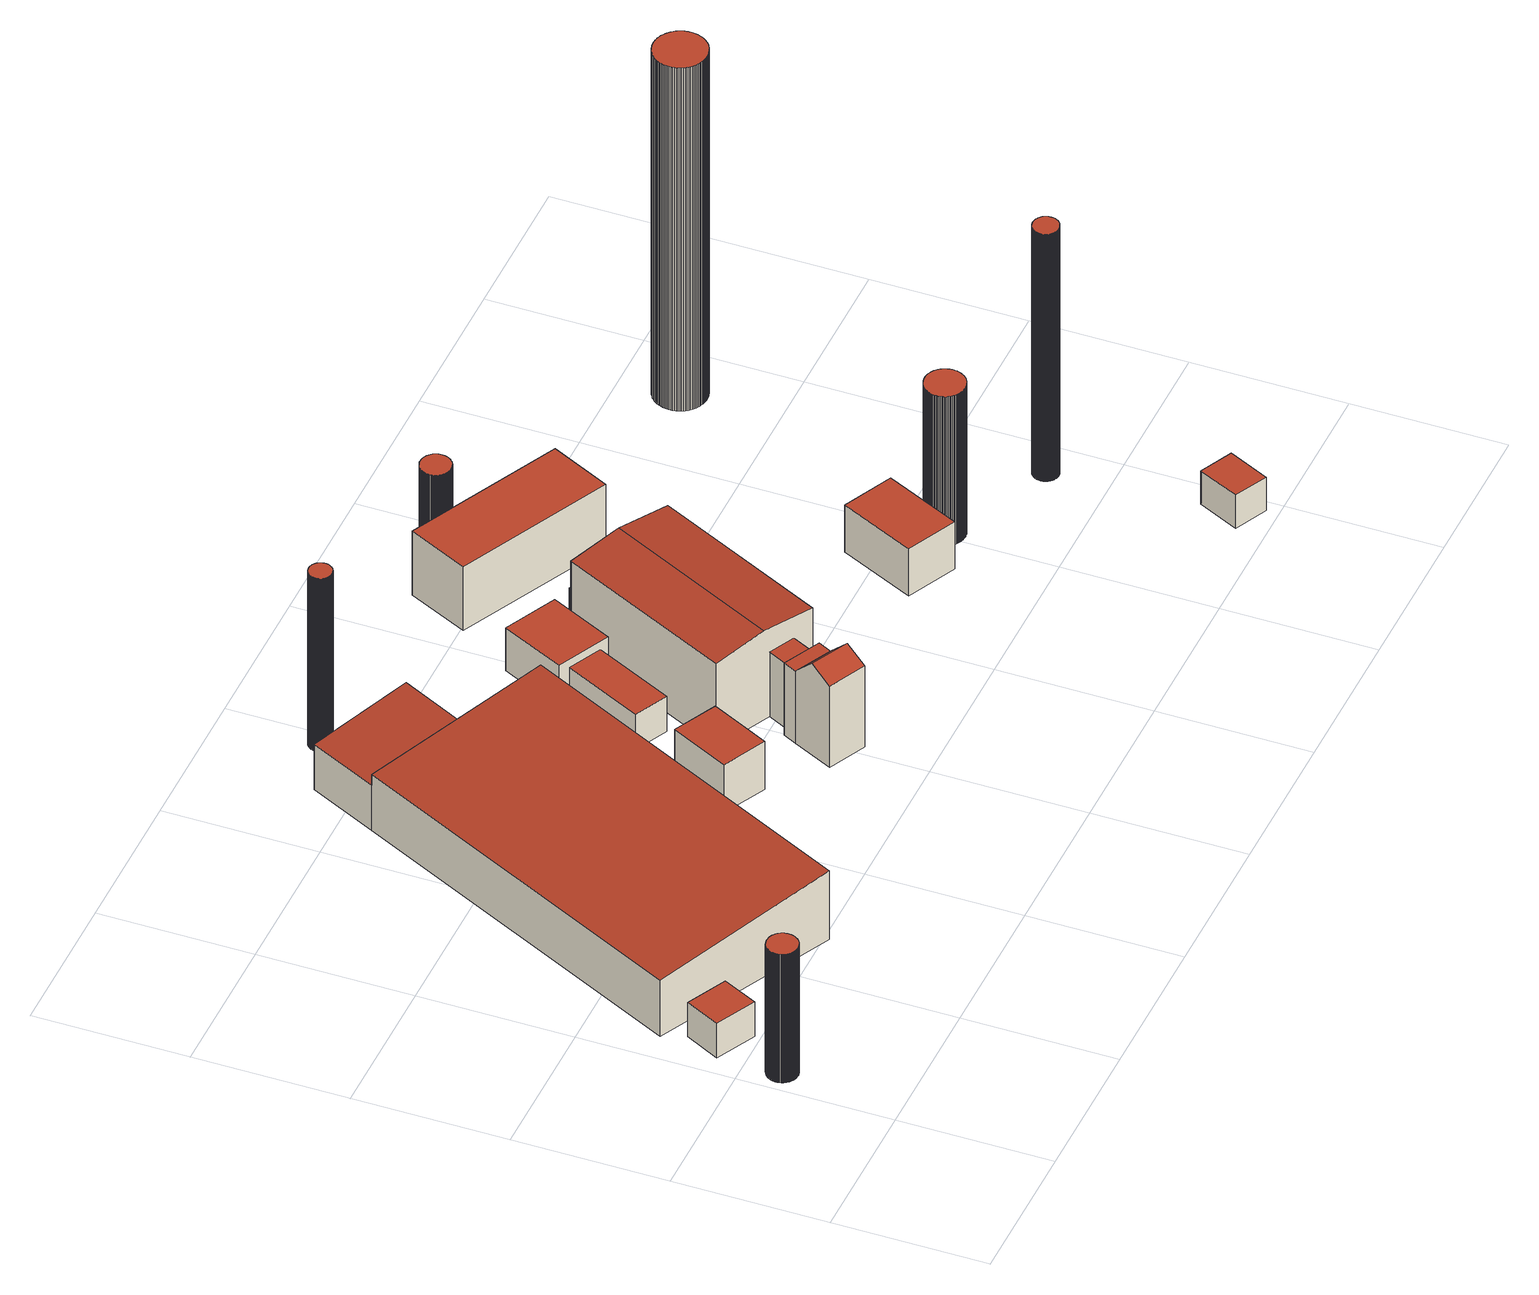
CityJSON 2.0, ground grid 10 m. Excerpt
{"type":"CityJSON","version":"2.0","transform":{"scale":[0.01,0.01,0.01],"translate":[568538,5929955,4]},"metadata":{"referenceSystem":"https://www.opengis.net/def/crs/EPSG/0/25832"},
"CityObjects":{
"building1":{"type":"Building","attributes":{"Grundfläche 2D":"2.995377","Grundhöhe NN":"5.000"},"geometry":[{"type":"Solid","lod":"3","boundaries":[[[[0,1,2,3,4,5,6,7,8,9,10,11,12,13,14,15,16,17,18,19,20,21,22,23,24,25,26,27,28,29,30,31,32,33,34,35,36,37,38,39,40,41,42,43,44,45,46,47,48,49,50,51,52,53,54,55,56,57,58,59,60,61,62,63,64,65,66,67,68,69,70,71,72,73,74,75,76,77,78,79,80,81,82,83,84,85,86,87,88,89,90,91,92,93,94,95,96,97,98,99]],[[100,101,2,1]],[[101,102,3,2]],[[103,100,1,0]],[[104,105,91,90]],[[105,106,92,91]],[[106,107,93,92]],[[107,108,94,93]],[[108,109,95,94]],[[109,110,96,95]],[[110,111,97,96]],[[111,112,98,97]],[[112,113,99,98]],[[113,103,0,99]],[[102,114,4,3]],[[114,115,5,4]],[[115,116,6,5]],[[116,117,7,6]],[[117,118,8,7]],[[118,119,9,8]],[[119,120,10,9]],[[120,121,11,10]],[[121,122,12,11]],[[122,123,13,12]],[[123,124,14,13]],[[124,125,15,14]],[[125,126,16,15]],[[126,127,17,16]],[[127,128,18,17]],[[128,129,19,18]],[[129,130,20,19]],[[130,131,21,20]],[[131,132,22,21]],[[132,133,23,22]],[[133,134,24,23]],[[134,135,25,24]],[[135,136,26,25]],[[136,137,27,26]],[[137,138,28,27]],[[138,139,29,28]],[[139,140,30,29]],[[140,141,31,30]],[[141,142,32,31]],[[142,143,33,32]],[[143,144,34,33]],[[144,145,35,34]],[[145,146,36,35]],[[146,147,37,36]],[[147,148,38,37]],[[148,149,39,38]],[[149,150,40,39]],[[150,151,41,40]],[[151,152,42,41]],[[152,153,43,42]],[[153,154,44,43]],[[154,155,45,44]],[[155,156,46,45]],[[156,157,47,46]],[[157,158,48,47]],[[158,159,49,48]],[[159,160,50,49]],[[160,161,51,50]],[[161,162,52,51]],[[162,163,53,52]],[[163,164,54,53]],[[164,165,55,54]],[[165,166,56,55]],[[166,167,57,56]],[[167,168,58,57]],[[168,169,59,58]],[[169,170,60,59]],[[170,171,61,60]],[[171,172,62,61]],[[172,173,63,62]],[[173,174,64,63]],[[174,175,65,64]],[[175,176,66,65]],[[176,177,67,66]],[[177,178,68,67]],[[178,179,69,68]],[[179,180,70,69]],[[180,181,71,70]],[[181,182,72,71]],[[182,183,73,72]],[[183,184,74,73]],[[184,185,75,74]],[[185,186,76,75]],[[186,187,77,76]],[[187,188,78,77]],[[188,189,79,78]],[[189,190,80,79]],[[190,191,81,80]],[[191,192,82,81]],[[192,193,83,82]],[[193,194,84,83]],[[194,195,85,84]],[[195,196,86,85]],[[196,197,87,86]],[[197,198,88,87]],[[198,199,89,88]],[[199,104,90,89]],[[107,106,105,104,199,198,197,196,195,194,193,192,191,190,189,188,187,186,185,184,183,182,181,180,179,178,177,176,175,174,173,172,171,170,169,168,167,166,165,164,163,162,161,160,159,158,157,156,155,154,153,152,151,150,149,148,147,146,145,144,143,142,141,140,139,138,137,136,135,134,133,132,131,130,129,128,127,126,125,124,123,122,121,120,119,118,117,116,115,114,102,101,100,103,113,112,111,110,109,108]]]],"semantics":{"surfaces":[{"type":"RoofSurface"},{"type":"WallSurface"},{"type":"GroundSurface"}],"values":[[0,1,1,1,1,1,1,1,1,1,1,1,1,1,1,1,1,1,1,1,1,1,1,1,1,1,1,1,1,1,1,1,1,1,1,1,1,1,1,1,1,1,1,1,1,1,1,1,1,1,1,1,1,1,1,1,1,1,1,1,1,1,1,1,1,1,1,1,1,1,1,1,1,1,1,1,1,1,1,1,1,1,1,1,1,1,1,1,1,1,1,1,1,1,1,1,1,1,1,1,1,2]]}}]},
"building2":{"type":"Building","attributes":{"Grundfläche 2D":"7.467546","Grundhöhe NN":"5.087"},"geometry":[{"type":"Solid","lod":"3","boundaries":[[[[200,201,202,203]],[[204,205,203,202]],[[205,206,200,203]],[[206,207,201,200]],[[207,204,202,201]],[[207,206,205,204]]]],"semantics":{"surfaces":[{"type":"RoofSurface"},{"type":"WallSurface"},{"type":"GroundSurface"}],"values":[[0,1,1,1,1,2]]}}]},
"building3":{"type":"Building","attributes":{"Grundfläche 2D":"364.828083","Grundhöhe NN":"5.094"},"geometry":[{"type":"Solid","lod":"3","boundaries":[[[[208,209,210,211]],[[212,213,214,215]],[[213,209,208,216,217,214]],[[209,213,218,219,210]],[[211,210,219,220]],[[208,211,220,216]],[[215,214,217,221]],[[212,215,221,222]],[[213,212,222,218]],[[218,222,221,217,216,220,219]]]],"semantics":{"surfaces":[{"type":"RoofSurface"},{"type":"WallSurface"},{"type":"GroundSurface"}],"values":[[0,0,1,1,1,1,1,1,1,2]]}}]},
"building4":{"type":"Building","attributes":{"Grundfläche 2D":"13.590666","Grundhöhe NN":"5.018"},"geometry":[{"type":"Solid","lod":"3","boundaries":[[[[223,224,225,226]],[[227,228,226,225]],[[228,229,223,226]],[[229,230,224,223]],[[230,227,225,224]],[[230,229,228,227]]]],"semantics":{"surfaces":[{"type":"RoofSurface"},{"type":"WallSurface"},{"type":"GroundSurface"}],"values":[[0,1,1,1,1,2]]}}]},
"building5":{"type":"Building","attributes":{"Grundfläche 2D":"1.670490","Grundhöhe NN":"5.004"},"geometry":[{"type":"Solid","lod":"3","boundaries":[[[[231,232,233,234,235,236,237,238,239,240,241,242,243,244,245,246,247,248,249,250,251,252,253,254,255,256,257,258,259,260,261,262,263,264,265,266,267,268,269,270,271,272,273,274,275,276,277,278,279,280,281,282,283,284,285,286,287,288,289,290,291,292,293,294,295,296,297,298,299,300,301,302,303,304,305,306,307,308,309,310,311,312,313,314,315,316,317,318,319,320,321,322,323,324,325,326,327,328,329,330]],[[331,332,234,233]],[[332,333,235,234]],[[333,334,236,235]],[[334,335,237,236]],[[335,336,238,237]],[[336,337,239,238]],[[337,338,240,239]],[[339,331,233,232]],[[340,341,329,328]],[[341,342,330,329]],[[342,343,231,330]],[[343,339,232,231]],[[338,344,241,240]],[[344,345,242,241]],[[345,346,243,242]],[[346,347,244,243]],[[347,348,245,244]],[[348,349,246,245]],[[349,350,247,246]],[[350,351,248,247]],[[351,352,249,248]],[[352,353,250,249]],[[353,354,251,250]],[[354,355,252,251]],[[355,356,253,252]],[[356,357,254,253]],[[357,358,255,254]],[[358,359,256,255]],[[359,360,257,256]],[[360,361,258,257]],[[361,362,259,258]],[[362,363,260,259]],[[363,364,261,260]],[[364,365,262,261]],[[365,366,263,262]],[[366,367,264,263]],[[367,368,265,264]],[[368,369,266,265]],[[369,370,267,266]],[[370,371,268,267]],[[371,372,269,268]],[[372,373,270,269]],[[373,374,271,270]],[[374,375,272,271]],[[375,376,273,272]],[[376,377,274,273]],[[377,378,275,274]],[[378,379,276,275]],[[379,380,277,276]],[[380,381,278,277]],[[381,382,279,278]],[[382,383,280,279]],[[383,384,281,280]],[[384,385,282,281]],[[385,386,283,282]],[[386,387,284,283]],[[387,388,285,284]],[[388,389,286,285]],[[389,390,287,286]],[[390,391,288,287]],[[391,392,289,288]],[[392,393,290,289]],[[393,394,291,290]],[[394,395,292,291]],[[395,396,293,292]],[[396,397,294,293]],[[397,398,295,294]],[[398,399,296,295]],[[399,400,297,296]],[[400,401,298,297]],[[401,402,299,298]],[[402,403,300,299]],[[403,404,301,300]],[[404,405,302,301]],[[405,406,303,302]],[[406,407,304,303]],[[407,408,305,304]],[[408,409,306,305]],[[409,410,307,306]],[[410,411,308,307]],[[411,412,309,308]],[[412,413,310,309]],[[413,414,311,310]],[[414,415,312,311]],[[415,416,313,312]],[[416,417,314,313]],[[417,418,315,314]],[[418,419,316,315]],[[419,420,317,316]],[[420,421,318,317]],[[421,422,319,318]],[[422,423,320,319]],[[423,424,321,320]],[[424,425,322,321]],[[425,426,323,322]],[[426,427,324,323]],[[427,428,325,324]],[[428,429,326,325]],[[429,430,327,326]],[[430,340,328,327]],[[426,425,424,423,422,421,420,419,418,417,416,415,414,413,412,411,410,409,408,407,406,405,404,403,402,401,400,399,398,397,396,395,394,393,392,391,390,389,388,387,386,385,384,383,382,381,380,379,378,377,376,375,374,373,372,371,370,369,368,367,366,365,364,363,362,361,360,359,358,357,356,355,354,353,352,351,350,349,348,347,346,345,344,338,337,336,335,334,333,332,331,339,343,342,341,340,430,429,428,427]]]],"semantics":{"surfaces":[{"type":"RoofSurface"},{"type":"WallSurface"},{"type":"GroundSurface"}],"values":[[0,1,1,1,1,1,1,1,1,1,1,1,1,1,1,1,1,1,1,1,1,1,1,1,1,1,1,1,1,1,1,1,1,1,1,1,1,1,1,1,1,1,1,1,1,1,1,1,1,1,1,1,1,1,1,1,1,1,1,1,1,1,1,1,1,1,1,1,1,1,1,1,1,1,1,1,1,1,1,1,1,1,1,1,1,1,1,1,1,1,1,1,1,1,1,1,1,1,1,1,1,2]]}}]},
"building6":{"type":"Building","attributes":{"Grundfläche 2D":"10.811773","Grundhöhe NN":"5.018"},"geometry":[{"type":"Solid","lod":"3","boundaries":[[[[431,432,433,434]],[[435,432,431,436]],[[437,438,439,440]],[[434,433,441,442]],[[431,434,442,443,437,436]],[[436,437,440,435]],[[432,435,440,444,441,433]],[[438,437,443,445]],[[439,438,445,446]],[[440,439,446,444]],[[445,443,442,441,444,446]]]],"semantics":{"surfaces":[{"type":"RoofSurface"},{"type":"WallSurface"},{"type":"GroundSurface"}],"values":[[0,0,0,1,1,1,1,1,1,1,2]]}}]},
"building7":{"type":"Building","attributes":{"Grundfläche 2D":"31.664926","Grundhöhe NN":"5.018"},"geometry":[{"type":"Solid","lod":"3","boundaries":[[[[447,448,449,450]],[[451,452,453,454]],[[452,455,456,448,447,457,458,453]],[[449,448,456,459]],[[450,449,459,460]],[[447,450,460,457]],[[454,453,458,461]],[[451,454,461,462]],[[452,451,462,455]],[[456,455,462,461,458,457,460,459]]]],"semantics":{"surfaces":[{"type":"RoofSurface"},{"type":"WallSurface"},{"type":"GroundSurface"}],"values":[[0,0,1,1,1,1,1,1,1,2]]}}]},
"building8":{"type":"Building","attributes":{"Grundfläche 2D":"99.727286","Grundhöhe NN":"5.018"},"geometry":[{"type":"Solid","lod":"3","boundaries":[[[[463,464,465,466]],[[464,467,468,465]],[[469,470,471,472]],[[473,474,475,476]],[[477,478,479,480]],[[478,481,482,467,464,463,483,484,479]],[[468,467,482,485]],[[476,475,486,487,471,470,488,489,466,465,468,485,490]],[[463,466,489,483]],[[472,471,487,491]],[[469,472,491,492]],[[470,469,492,488]],[[473,476,490,493]],[[474,473,493,494]],[[494,486,475,474]],[[480,479,484,495]],[[477,480,495,496]],[[478,477,496,481]],[[483,489,488,492,491,487,486,494,493,490,485,482,481,496,495,484]]]],"semantics":{"surfaces":[{"type":"RoofSurface"},{"type":"WallSurface"},{"type":"GroundSurface"}],"values":[[0,0,0,0,0,1,1,1,1,1,1,1,1,1,1,1,1,1,2]]}}]},
"building9":{"type":"Building","attributes":{"Grundfläche 2D":"48.866193","Grundhöhe NN":"4.644"},"geometry":[{"type":"Solid","lod":"3","boundaries":[[[[497,498,499,500]],[[501,502,500,499]],[[502,503,497,500]],[[503,504,498,497]],[[504,501,499,498]],[[504,503,502,501]]]],"semantics":{"surfaces":[{"type":"RoofSurface"},{"type":"WallSurface"},{"type":"GroundSurface"}],"values":[[0,1,1,1,1,2]]}}]},
"building10":{"type":"Building","attributes":{"Grundfläche 2D":"2.978713","Grundhöhe NN":"4.869"},"geometry":[{"type":"Solid","lod":"3","boundaries":[[[[505,506,507,508,509,510,511,512,513,514,515,516,517,518,519,520,521,522,523,524,525,526,527,528,529,530,531,532,533,534,535,536,537,538,539,540,541,542,543,544,545,546,547,548,549,550,551,552,553,554,555,556,557,558,559,560,561,562,563,564,565,566,567,568,569,570,571,572,573,574,575,576,577,578,579,580,581,582,583,584,585,586,587,588,589,590,591,592,593,594,595,596,597,598,599,600,601,602,603,604]],[[605,606,511,510]],[[606,607,512,511]],[[607,608,513,512]],[[608,609,514,513]],[[609,610,515,514]],[[610,611,516,515]],[[611,612,517,516]],[[612,613,518,517]],[[613,614,519,518]],[[614,615,520,519]],[[615,616,521,520]],[[617,605,510,509]],[[616,618,522,521]],[[618,619,523,522]],[[619,620,524,523]],[[620,621,525,524]],[[621,622,526,525]],[[622,623,527,526]],[[623,624,528,527]],[[624,625,529,528]],[[625,626,530,529]],[[626,627,531,530]],[[627,628,532,531]],[[628,629,533,532]],[[629,630,534,533]],[[630,631,535,534]],[[631,632,536,535]],[[632,633,537,536]],[[633,634,538,537]],[[634,635,539,538]],[[635,636,540,539]],[[636,637,541,540]],[[637,638,542,541]],[[638,639,543,542]],[[639,640,544,543]],[[640,641,545,544]],[[641,642,546,545]],[[642,643,547,546]],[[643,644,548,547]],[[644,645,549,548]],[[645,646,550,549]],[[646,647,551,550]],[[647,648,552,551]],[[648,649,553,552]],[[649,650,554,553]],[[650,651,555,554]],[[651,652,556,555]],[[652,653,557,556]],[[653,654,558,557]],[[654,655,559,558]],[[655,656,560,559]],[[656,657,561,560]],[[657,658,562,561]],[[658,659,563,562]],[[659,660,564,563]],[[660,661,565,564]],[[661,662,566,565]],[[662,663,567,566]],[[663,664,568,567]],[[664,665,569,568]],[[665,666,570,569]],[[666,667,571,570]],[[667,668,572,571]],[[668,669,573,572]],[[669,670,574,573]],[[670,671,575,574]],[[671,672,576,575]],[[672,673,577,576]],[[673,674,578,577]],[[674,675,579,578]],[[675,676,580,579]],[[676,677,581,580]],[[677,678,582,581]],[[678,679,583,582]],[[679,680,584,583]],[[680,681,585,584]],[[681,682,586,585]],[[682,683,587,586]],[[683,684,588,587]],[[684,685,589,588]],[[685,686,590,589]],[[686,687,591,590]],[[687,688,592,591]],[[688,689,593,592]],[[689,690,594,593]],[[690,691,595,594]],[[691,692,596,595]],[[692,693,597,596]],[[693,694,598,597]],[[694,695,599,598]],[[695,696,600,599]],[[696,697,601,600]],[[697,698,602,601]],[[698,699,603,602]],[[699,700,604,603]],[[700,701,505,604]],[[701,702,506,505]],[[702,703,507,506]],[[703,704,508,507]],[[704,617,509,508]],[[693,692,691,690,689,688,687,686,685,684,683,682,681,680,679,678,677,676,675,674,673,672,671,670,669,668,667,666,665,664,663,662,661,660,659,658,657,656,655,654,653,652,651,650,649,648,647,646,645,644,643,642,641,640,639,638,637,636,635,634,633,632,631,630,629,628,627,626,625,624,623,622,621,620,619,618,616,615,614,613,612,611,610,609,608,607,606,605,617,704,703,702,701,700,699,698,697,696,695,694]]]],"semantics":{"surfaces":[{"type":"RoofSurface"},{"type":"WallSurface"},{"type":"GroundSurface"}],"values":[[0,1,1,1,1,1,1,1,1,1,1,1,1,1,1,1,1,1,1,1,1,1,1,1,1,1,1,1,1,1,1,1,1,1,1,1,1,1,1,1,1,1,1,1,1,1,1,1,1,1,1,1,1,1,1,1,1,1,1,1,1,1,1,1,1,1,1,1,1,1,1,1,1,1,1,1,1,1,1,1,1,1,1,1,1,1,1,1,1,1,1,1,1,1,1,1,1,1,1,1,1,2]]}}]},
"building11":{"type":"Building","attributes":{"Grundfläche 2D":"19.682316","Grundhöhe NN":"5.023"},"geometry":[{"type":"Solid","lod":"3","boundaries":[[[[705,706,707,708]],[[709,710,708,707]],[[710,711,705,708]],[[711,712,706,705]],[[712,709,707,706]],[[712,711,710,709]]]],"semantics":{"surfaces":[{"type":"RoofSurface"},{"type":"WallSurface"},{"type":"GroundSurface"}],"values":[[0,1,1,1,1,2]]}}]},
"building12":{"type":"Building","attributes":{"Grundfläche 2D":"5.071720","Grundhöhe NN":"4.981"},"geometry":[{"type":"Solid","lod":"3","boundaries":[[[[713,714,715,716,717,718,719,720,721,722,723,724,725,726,727,728,729,730,731,732,733,734,735,736,737,738,739,740,741,742,743,744,745,746,747,748,749,750,751,752,753,754,755,756,757,758,759,760,761,762,763,764,765,766,767,768,769,770,771,772,773,774,775,776,777,778,779,780,781,782,783,784,785,786,787,788,789,790,791,792,793,794,795,796,797,798,799,800,801,802,803,804,805,806,807,808,809,810,811,812]],[[813,814,721,720]],[[814,815,722,721]],[[815,816,723,722]],[[816,817,724,723]],[[817,818,725,724]],[[818,819,726,725]],[[819,820,727,726]],[[821,813,720,719]],[[822,823,715,714]],[[823,824,716,715]],[[824,825,717,716]],[[825,826,718,717]],[[826,821,719,718]],[[820,827,728,727]],[[827,828,729,728]],[[828,829,730,729]],[[829,830,731,730]],[[830,831,732,731]],[[831,832,733,732]],[[832,833,734,733]],[[833,834,735,734]],[[834,835,736,735]],[[835,836,737,736]],[[836,837,738,737]],[[837,838,739,738]],[[838,839,740,739]],[[839,840,741,740]],[[840,841,742,741]],[[841,842,743,742]],[[842,843,744,743]],[[843,844,745,744]],[[844,845,746,745]],[[845,846,747,746]],[[846,847,748,747]],[[847,848,749,748]],[[848,849,750,749]],[[849,850,751,750]],[[850,851,752,751]],[[851,852,753,752]],[[852,853,754,753]],[[853,854,755,754]],[[854,855,756,755]],[[855,856,757,756]],[[856,857,758,757]],[[857,858,759,758]],[[858,859,760,759]],[[859,860,761,760]],[[860,861,762,761]],[[861,862,763,762]],[[862,863,764,763]],[[863,864,765,764]],[[864,865,766,765]],[[865,866,767,766]],[[866,867,768,767]],[[867,868,769,768]],[[868,869,770,769]],[[869,870,771,770]],[[870,871,772,771]],[[871,872,773,772]],[[872,873,774,773]],[[873,874,775,774]],[[874,875,776,775]],[[875,876,777,776]],[[876,877,778,777]],[[877,878,779,778]],[[878,879,780,779]],[[879,880,781,780]],[[880,881,782,781]],[[881,882,783,782]],[[882,883,784,783]],[[883,884,785,784]],[[884,885,786,785]],[[885,886,787,786]],[[886,887,788,787]],[[887,888,789,788]],[[888,889,790,789]],[[889,890,791,790]],[[890,891,792,791]],[[891,892,793,792]],[[892,893,794,793]],[[893,894,795,794]],[[894,895,796,795]],[[895,896,797,796]],[[896,897,798,797]],[[897,898,799,798]],[[898,899,800,799]],[[899,900,801,800]],[[900,901,802,801]],[[901,902,803,802]],[[902,903,804,803]],[[903,904,805,804]],[[904,905,806,805]],[[905,906,807,806]],[[906,907,808,807]],[[907,908,809,808]],[[908,909,810,809]],[[909,910,811,810]],[[910,911,812,811]],[[911,912,713,812]],[[912,822,714,713]],[[909,908,907,906,905,904,903,902,901,900,899,898,897,896,895,894,893,892,891,890,889,888,887,886,885,884,883,882,881,880,879,878,877,876,875,874,873,872,871,870,869,868,867,866,865,864,863,862,861,860,859,858,857,856,855,854,853,852,851,850,849,848,847,846,845,844,843,842,841,840,839,838,837,836,835,834,833,832,831,830,829,828,827,820,819,818,817,816,815,814,813,821,826,825,824,823,822,912,911,910]]]],"semantics":{"surfaces":[{"type":"RoofSurface"},{"type":"WallSurface"},{"type":"GroundSurface"}],"values":[[0,1,1,1,1,1,1,1,1,1,1,1,1,1,1,1,1,1,1,1,1,1,1,1,1,1,1,1,1,1,1,1,1,1,1,1,1,1,1,1,1,1,1,1,1,1,1,1,1,1,1,1,1,1,1,1,1,1,1,1,1,1,1,1,1,1,1,1,1,1,1,1,1,1,1,1,1,1,1,1,1,1,1,1,1,1,1,1,1,1,1,1,1,1,1,1,1,1,1,1,1,2]]}}]},
"building13":{"type":"Building","attributes":{"Grundfläche 2D":"7.128197","Grundhöhe NN":"5.031"},"geometry":[{"type":"Solid","lod":"3","boundaries":[[[[913,914,915,916]],[[917,918,916,915]],[[918,919,913,916]],[[919,920,914,913]],[[920,917,915,914]],[[920,919,918,917]]]],"semantics":{"surfaces":[{"type":"RoofSurface"},{"type":"WallSurface"},{"type":"GroundSurface"}],"values":[[0,1,1,1,1,2]]}}]},
"building14":{"type":"Building","attributes":{"Grundfläche 2D":"2.103654","Grundhöhe NN":"4.978"},"geometry":[{"type":"Solid","lod":"3","boundaries":[[[[921,922,923,924,925,926,927,928,929,930,931,932,933,934,935,936,937,938,939,940,941,942,943,944,945,946,947,948,949,950,951,952,953,954,955,956,957,958,959,960,961,962,963,964,965,966,967,968,969,970,971,972,973,974,975,976,977,978,979,980,981,982,983,984,985,986,987,988,989,990,991,992,993,994,995,996,997,998,999,1000,1001,1002,1003,1004,1005,1006,1007,1008,1009,1010,1011,1012,1013,1014,1015,1016,1017,1018,1019,1020]],[[1021,1022,931,930]],[[1022,1023,932,931]],[[1023,1024,933,932]],[[1024,1025,934,933]],[[1025,1026,935,934]],[[1026,1027,936,935]],[[1027,1028,937,936]],[[1028,1029,938,937]],[[1030,1021,930,929]],[[1031,1032,927,926]],[[1032,1033,928,927]],[[1033,1030,929,928]],[[1029,1034,939,938]],[[1034,1035,940,939]],[[1035,1036,941,940]],[[1036,1037,942,941]],[[1037,1038,943,942]],[[1038,1039,944,943]],[[1039,1040,945,944]],[[1040,1041,946,945]],[[1041,1042,947,946]],[[1042,1043,948,947]],[[1043,1044,949,948]],[[1044,1045,950,949]],[[1045,1046,951,950]],[[1046,1047,952,951]],[[1047,1048,953,952]],[[1048,1049,954,953]],[[1049,1050,955,954]],[[1050,1051,956,955]],[[1051,1052,957,956]],[[1052,1053,958,957]],[[1053,1054,959,958]],[[1054,1055,960,959]],[[1055,1056,961,960]],[[1056,1057,962,961]],[[1057,1058,963,962]],[[1058,1059,964,963]],[[1059,1060,965,964]],[[1060,1061,966,965]],[[1061,1062,967,966]],[[1062,1063,968,967]],[[1063,1064,969,968]],[[1064,1065,970,969]],[[1065,1066,971,970]],[[1066,1067,972,971]],[[1067,1068,973,972]],[[1068,1069,974,973]],[[1069,1070,975,974]],[[1070,1071,976,975]],[[1071,1072,977,976]],[[1072,1073,978,977]],[[1073,1074,979,978]],[[1074,1075,980,979]],[[1075,1076,981,980]],[[1076,1077,982,981]],[[1077,1078,983,982]],[[1078,1079,984,983]],[[1079,1080,985,984]],[[1080,1081,986,985]],[[1081,1082,987,986]],[[1082,1083,988,987]],[[1083,1084,989,988]],[[1084,1085,990,989]],[[1085,1086,991,990]],[[1086,1087,992,991]],[[1087,1088,993,992]],[[1088,1089,994,993]],[[1089,1090,995,994]],[[1090,1091,996,995]],[[1091,1092,997,996]],[[1092,1093,998,997]],[[1093,1094,999,998]],[[1094,1095,1000,999]],[[1095,1096,1001,1000]],[[1096,1097,1002,1001]],[[1097,1098,1003,1002]],[[1098,1099,1004,1003]],[[1099,1100,1005,1004]],[[1100,1101,1006,1005]],[[1101,1102,1007,1006]],[[1102,1103,1008,1007]],[[1103,1104,1009,1008]],[[1104,1105,1010,1009]],[[1105,1106,1011,1010]],[[1106,1107,1012,1011]],[[1107,1108,1013,1012]],[[1108,1109,1014,1013]],[[1109,1110,1015,1014]],[[1110,1111,1016,1015]],[[1111,1112,1017,1016]],[[1112,1113,1018,1017]],[[1113,1114,1019,1018]],[[1114,1115,1020,1019]],[[1115,1116,921,1020]],[[1116,1117,922,921]],[[1117,1118,923,922]],[[1118,1119,924,923]],[[1119,1120,925,924]],[[1120,1031,926,925]],[[1108,1107,1106,1105,1104,1103,1102,1101,1100,1099,1098,1097,1096,1095,1094,1093,1092,1091,1090,1089,1088,1087,1086,1085,1084,1083,1082,1081,1080,1079,1078,1077,1076,1075,1074,1073,1072,1071,1070,1069,1068,1067,1066,1065,1064,1063,1062,1061,1060,1059,1058,1057,1056,1055,1054,1053,1052,1051,1050,1049,1048,1047,1046,1045,1044,1043,1042,1041,1040,1039,1038,1037,1036,1035,1034,1029,1028,1027,1026,1025,1024,1023,1022,1021,1030,1033,1032,1031,1120,1119,1118,1117,1116,1115,1114,1113,1112,1111,1110,1109]]]],"semantics":{"surfaces":[{"type":"RoofSurface"},{"type":"WallSurface"},{"type":"GroundSurface"}],"values":[[0,1,1,1,1,1,1,1,1,1,1,1,1,1,1,1,1,1,1,1,1,1,1,1,1,1,1,1,1,1,1,1,1,1,1,1,1,1,1,1,1,1,1,1,1,1,1,1,1,1,1,1,1,1,1,1,1,1,1,1,1,1,1,1,1,1,1,1,1,1,1,1,1,1,1,1,1,1,1,1,1,1,1,1,1,1,1,1,1,1,1,1,1,1,1,1,1,1,1,1,1,2]]}}]},
"building15":{"type":"Building","attributes":{"Grundfläche 2D":"8.885272","Grundhöhe NN":"5.250"},"geometry":[{"type":"Solid","lod":"3","boundaries":[[[[1121,1122,1123,1124,1125,1126,1127,1128,1129,1130,1131,1132,1133,1134,1135,1136,1137,1138,1139,1140,1141,1142,1143,1144,1145,1146,1147,1148,1149,1150,1151,1152,1153,1154,1155,1156,1157,1158,1159,1160,1161,1162,1163,1164,1165,1166,1167,1168,1169,1170,1171,1172,1173,1174,1175,1176,1177,1178,1179,1180,1181,1182,1183,1184,1185,1186,1187,1188,1189,1190,1191,1192,1193,1194,1195,1196,1197,1198,1199,1200,1201,1202,1203,1204,1205,1206,1207,1208,1209,1210,1211,1212,1213,1214,1215,1216,1217,1218,1219,1220]],[[1221,1222,1126,1125]],[[1222,1223,1127,1126]],[[1223,1224,1128,1127]],[[1224,1225,1129,1128]],[[1225,1226,1130,1129]],[[1226,1227,1131,1130]],[[1227,1228,1132,1131]],[[1228,1229,1133,1132]],[[1229,1230,1134,1133]],[[1230,1231,1135,1134]],[[1232,1221,1125,1124]],[[1233,1234,1123,1122]],[[1234,1232,1124,1123]],[[1231,1235,1136,1135]],[[1235,1236,1137,1136]],[[1236,1237,1138,1137]],[[1237,1238,1139,1138]],[[1238,1239,1140,1139]],[[1239,1240,1141,1140]],[[1240,1241,1142,1141]],[[1241,1242,1143,1142]],[[1242,1243,1144,1143]],[[1243,1244,1145,1144]],[[1244,1245,1146,1145]],[[1245,1246,1147,1146]],[[1246,1247,1148,1147]],[[1247,1248,1149,1148]],[[1248,1249,1150,1149]],[[1249,1250,1151,1150]],[[1250,1251,1152,1151]],[[1251,1252,1153,1152]],[[1252,1253,1154,1153]],[[1253,1254,1155,1154]],[[1254,1255,1156,1155]],[[1255,1256,1157,1156]],[[1256,1257,1158,1157]],[[1257,1258,1159,1158]],[[1258,1259,1160,1159]],[[1259,1260,1161,1160]],[[1260,1261,1162,1161]],[[1261,1262,1163,1162]],[[1262,1263,1164,1163]],[[1263,1264,1165,1164]],[[1264,1265,1166,1165]],[[1265,1266,1167,1166]],[[1266,1267,1168,1167]],[[1267,1268,1169,1168]],[[1268,1269,1170,1169]],[[1269,1270,1171,1170]],[[1270,1271,1172,1171]],[[1271,1272,1173,1172]],[[1272,1273,1174,1173]],[[1273,1274,1175,1174]],[[1274,1275,1176,1175]],[[1275,1276,1177,1176]],[[1276,1277,1178,1177]],[[1277,1278,1179,1178]],[[1278,1279,1180,1179]],[[1279,1280,1181,1180]],[[1280,1281,1182,1181]],[[1281,1282,1183,1182]],[[1282,1283,1184,1183]],[[1283,1284,1185,1184]],[[1284,1285,1186,1185]],[[1285,1286,1187,1186]],[[1286,1287,1188,1187]],[[1287,1288,1189,1188]],[[1288,1289,1190,1189]],[[1289,1290,1191,1190]],[[1290,1291,1192,1191]],[[1291,1292,1193,1192]],[[1292,1293,1194,1193]],[[1293,1294,1195,1194]],[[1294,1295,1196,1195]],[[1295,1296,1197,1196]],[[1296,1297,1198,1197]],[[1297,1298,1199,1198]],[[1298,1299,1200,1199]],[[1299,1300,1201,1200]],[[1300,1301,1202,1201]],[[1301,1302,1203,1202]],[[1302,1303,1204,1203]],[[1303,1304,1205,1204]],[[1304,1305,1206,1205]],[[1305,1306,1207,1206]],[[1306,1307,1208,1207]],[[1307,1308,1209,1208]],[[1308,1309,1210,1209]],[[1309,1310,1211,1210]],[[1310,1311,1212,1211]],[[1311,1312,1213,1212]],[[1312,1313,1214,1213]],[[1313,1314,1215,1214]],[[1314,1315,1216,1215]],[[1315,1316,1217,1216]],[[1316,1317,1218,1217]],[[1317,1318,1219,1218]],[[1318,1319,1220,1219]],[[1319,1320,1121,1220]],[[1320,1233,1122,1121]],[[1317,1316,1315,1314,1313,1312,1311,1310,1309,1308,1307,1306,1305,1304,1303,1302,1301,1300,1299,1298,1297,1296,1295,1294,1293,1292,1291,1290,1289,1288,1287,1286,1285,1284,1283,1282,1281,1280,1279,1278,1277,1276,1275,1274,1273,1272,1271,1270,1269,1268,1267,1266,1265,1264,1263,1262,1261,1260,1259,1258,1257,1256,1255,1254,1253,1252,1251,1250,1249,1248,1247,1246,1245,1244,1243,1242,1241,1240,1239,1238,1237,1236,1235,1231,1230,1229,1228,1227,1226,1225,1224,1223,1222,1221,1232,1234,1233,1320,1319,1318]]]],"semantics":{"surfaces":[{"type":"RoofSurface"},{"type":"WallSurface"},{"type":"GroundSurface"}],"values":[[0,1,1,1,1,1,1,1,1,1,1,1,1,1,1,1,1,1,1,1,1,1,1,1,1,1,1,1,1,1,1,1,1,1,1,1,1,1,1,1,1,1,1,1,1,1,1,1,1,1,1,1,1,1,1,1,1,1,1,1,1,1,1,1,1,1,1,1,1,1,1,1,1,1,1,1,1,1,1,1,1,1,1,1,1,1,1,1,1,1,1,1,1,1,1,1,1,1,1,1,1,2]]}}]}
},
"vertices":[
[104,850,1066],[98,849,1066],[92,847,1066],[86,845,1066],[81,842,1066],[75,839,1066],[70,836,1066],[65,832,1066],[60,829,1066],[56,824,1066],[51,820,1066],[47,815,1066],[44,810,1066],[40,805,1066],[37,800,1066],[35,794,1066],[32,789,1066],[30,783,1066],[29,777,1066],[28,771,1066],[27,765,1066],[26,759,1066],[26,753,1066],[27,746,1066],[27,740,1066],[28,734,1066],[30,728,1066],[31,722,1066],[34,717,1066],[36,711,1066],[39,706,1066],[42,700,1066],[46,696,1066],[50,691,1066],[54,686,1066],[58,682,1066],[63,678,1066],[68,674,1066],[73,671,1066],[78,668,1066],[84,665,1066],[90,663,1066],[95,661,1066],[101,659,1066],[107,658,1066],[113,657,1066],[119,657,1066],[126,657,1066],[132,657,1066],[138,658,1066],[144,659,1066],[150,660,1066],[156,662,1066],[161,664,1066],[167,667,1066],[172,670,1066],[178,673,1066],[183,676,1066],[188,680,1066],[192,684,1066],[196,689,1066],[200,694,1066],[204,699,1066],[207,704,1066],[210,709,1066],[213,714,1066],[215,720,1066],[217,726,1066],[219,732,1066],[220,738,1066],[221,744,1066],[221,750,1066],[221,756,1066],[221,762,1066],[220,768,1066],[219,775,1066],[218,780,1066],[216,786,1066],[214,792,1066],[211,798,1066],[208,803,1066],[205,808,1066],[202,813,1066],[198,818,1066],[194,823,1066],[189,827,1066],[185,831,1066],[180,834,1066],[175,838,1066],[169,841,1066],[164,844,1066],[158,846,1066],[152,848,1066],[146,850,1066],[140,851,1066],[134,851,1066],[128,852,1066],[122,852,1066],[116,852,1066],[110,851,1066],[98,849,100],[92,847,100],[86,845,100],[104,850,100],[164,844,100],[158,846,100],[152,848,100],[146,850,100],[140,851,100],[134,851,100],[128,852,100],[122,852,100],[116,852,100],[110,851,100],[81,842,100],[75,839,100],[70,836,100],[65,832,100],[60,829,100],[56,824,100],[51,820,100],[47,815,100],[44,810,100],[40,805,100],[37,800,100],[35,794,100],[32,789,100],[30,783,100],[29,777,100],[28,771,100],[27,765,100],[26,759,100],[26,753,100],[27,746,100],[27,740,100],[28,734,100],[30,728,100],[31,722,100],[34,717,100],[36,711,100],[39,706,100],[42,700,100],[46,696,100],[50,691,100],[54,686,100],[58,682,100],[63,678,100],[68,674,100],[73,671,100],[78,668,100],[84,665,100],[90,663,100],[95,661,100],[101,659,100],[107,658,100],[113,657,100],[119,657,100],[126,657,100],[132,657,100],[138,658,100],[144,659,100],[150,660,100],[156,662,100],[161,664,100],[167,667,100],[172,670,100],[178,673,100],[183,676,100],[188,680,100],[192,684,100],[196,689,100],[200,694,100],[204,699,100],[207,704,100],[210,709,100],[213,714,100],[215,720,100],[217,726,100],[219,732,100],[220,738,100],[221,744,100],[221,750,100],[221,756,100],[221,762,100],[220,768,100],[219,775,100],[218,780,100],[216,786,100],[214,792,100],[211,798,100],[208,803,100],[205,808,100],[202,813,100],[198,818,100],[194,823,100],[189,827,100],[185,831,100],[180,834,100],[175,838,100],[169,841,100],
[352,1020,369],[466,1249,369],[205,1380,366],[91,1151,366],[205,1380,109],[91,1151,109],[352,1020,109],[466,1249,109],
[2428,3198,628],[1248,3776,531],[147,1526,531],[1327,949,628],[1469,4226,447],[1248,3776,447],[1891,3461,516],[2112,3912,516],[2428,3198,109],[1891,3461,109],[1248,3776,109],[147,1526,109],[1327,949,109],[2112,3912,109],[1469,4226,109],
[2645,2194,463],[2362,2334,463],[2172,1948,463],[2455,1808,463],[2172,1948,102],[2455,1808,102],[2645,2194,102],[2362,2334,102],
[1887,4423,1403],[1882,4424,1403],[1878,4424,1403],[1873,4424,1403],[1869,4424,1403],[1864,4423,1403],[1860,4422,1403],[1855,4421,1403],[1851,4420,1403],[1847,4418,1403],[1842,4416,1403],[1838,4414,1403],[1834,4412,1403],[1831,4409,1403],[1827,4406,1403],[1824,4403,1403],[1821,4400,1403],[1818,4396,1403],[1815,4392,1403],[1813,4389,1403],[1810,4385,1403],[1808,4380,1403],[1807,4376,1403],[1805,4372,1403],[1804,4367,1403],[1803,4363,1403],[1803,4358,1403],[1802,4354,1403],[1802,4349,1403],[1803,4345,1403],[1803,4340,1403],[1804,4336,1403],[1805,4331,1403],[1806,4327,1403],[1808,4322,1403],[1810,4318,1403],[1812,4314,1403],[1815,4310,1403],[1817,4307,1403],[1820,4303,1403],[1823,4300,1403],[1827,4297,1403],[1830,4294,1403],[1834,4291,1403],[1838,4288,1403],[1842,4286,1403],[1846,4284,1403],[1850,4283,1403],[1854,4281,1403],[1859,4280,1403],[1863,4279,1403],[1868,4279,1403],[1872,4278,1403],[1877,4278,1403],[1882,4278,1403],[1886,4279,1403],[1891,4280,1403],[1895,4281,1403],[1899,4282,1403],[1904,4284,1403],[1908,4286,1403],[1912,4288,1403],[1916,4291,1403],[1919,4293,1403],[1923,4296,1403],[1926,4299,1403],[1930,4303,1403],[1932,4306,1403],[1935,4310,1403],[1938,4314,1403],[1940,4318,1403],[1942,4322,1403],[1944,4326,1403],[1945,4330,1403],[1946,4335,1403],[1947,4339,1403],[1948,4344,1403],[1948,4348,1403],[1948,4353,1403],[1948,4358,1403],[1947,4362,1403],[1946,4367,1403],[1945,4371,1403],[1944,4375,1403],[1942,4380,1403],[1940,4384,1403],[1938,4388,1403],[1936,4392,1403],[1933,4395,1403],[1930,4399,1403],[1927,4402,1403],[1924,4405,1403],[1920,4408,1403],[1917,4411,1403],[1913,4414,1403],[1909,4416,1403],[1905,4418,1403],[1900,4420,1403],[1896,4421,1403],[1892,4422,1403],[1878,4424,100],[1873,4424,100],[1869,4424,100],[1864,4423,100],[1860,4422,100],[1855,4421,100],[1851,4420,100],[1847,4418,100],[1882,4424,100],[1900,4420,100],[1896,4421,100],[1892,4422,100],[1887,4423,100],[1842,4416,100],[1838,4414,100],[1834,4412,100],[1831,4409,100],[1827,4406,100],[1824,4403,100],[1821,4400,100],[1818,4396,100],[1815,4392,100],[1813,4389,100],[1810,4385,100],[1808,4380,100],[1807,4376,100],[1805,4372,100],[1804,4367,100],[1803,4363,100],[1803,4358,100],[1802,4354,100],[1802,4349,100],[1803,4345,100],[1803,4340,100],[1804,4336,100],[1805,4331,100],[1806,4327,100],[1808,4322,100],[1810,4318,100],[1812,4314,100],[1815,4310,100],[1817,4307,100],[1820,4303,100],[1823,4300,100],[1827,4297,100],[1830,4294,100],[1834,4291,100],[1838,4288,100],[1842,4286,100],[1846,4284,100],[1850,4283,100],[1854,4281,100],[1859,4280,100],[1863,4279,100],[1868,4279,100],[1872,4278,100],[1877,4278,100],[1882,4278,100],[1886,4279,100],[1891,4280,100],[1895,4281,100],[1899,4282,100],[1904,4284,100],[1908,4286,100],[1912,4288,100],[1916,4291,100],[1919,4293,100],[1923,4296,100],[1926,4299,100],[1930,4303,100],[1932,4306,100],[1935,4310,100],[1938,4314,100],[1940,4318,100],[1942,4322,100],[1944,4326,100],[1945,4330,100],[1946,4335,100],[1947,4339,100],[1948,4344,100],[1948,4348,100],[1948,4353,100],[1948,4358,100],[1947,4362,100],[1946,4367,100],[1945,4371,100],[1944,4375,100],[1942,4380,100],[1940,4384,100],[1938,4388,100],[1936,4392,100],[1933,4395,100],[1930,4399,100],[1927,4402,100],[1924,4405,100],[1920,4408,100],[1917,4411,100],[1913,4414,100],[1909,4416,100],[1905,4418,100],
[3093,1551,791],[2847,1670,791],[2781,1535,713],[3028,1415,713],[2909,1798,647],[3155,1679,647],[3155,1679,644],[3200,1771,644],[2954,1890,644],[2909,1798,644],[2781,1535,102],[3028,1415,102],[3155,1679,102],[2909,1798,102],[3200,1771,102],[2954,1890,102],
[2688,3188,425],[3034,3021,425],[3235,3437,425],[2889,3604,425],[2730,2533,366],[2979,3048,366],[2759,3154,366],[2511,2638,366],[2979,3048,102],[3034,3021,102],[2688,3188,102],[2759,3154,102],[3235,3437,102],[2889,3604,102],[2511,2638,102],[2730,2533,102],
[2701,2213,731],[3035,2050,775],[3584,3179,775],[3250,3342,731],[3380,1883,731],[3929,3011,731],[3348,3393,435],[3309,3313,435],[3403,3267,435],[3442,3347,435],[3804,3169,435],[3708,3216,435],[3670,3137,435],[3766,3091,435],[3173,1800,591],[3245,1948,591],[3076,2030,591],[3004,1883,591],[3245,1948,102],[3380,1883,102],[2701,2213,102],[3076,2030,102],[3929,3011,102],[3670,3137,102],[3403,3267,102],[3309,3313,102],[3250,3342,102],[3766,3091,102],[3442,3347,102],[3348,3393,102],[3804,3169,102],[3708,3216,102],[3004,1883,102],[3173,1800,102],
[4367,3894,544],[3365,4380,544],[3174,3985,544],[4176,3499,544],[3174,3985,64],[4176,3499,64],[4367,3894,64],[3365,4380,64],
[3813,4471,738],[3808,4475,738],[3803,4478,738],[3797,4480,738],[3792,4483,738],[3786,4485,738],[3780,4487,738],[3774,4488,738],[3768,4489,738],[3762,4489,738],[3756,4489,738],[3750,4489,738],[3744,4489,738],[3738,4488,738],[3732,4486,738],[3726,4484,738],[3720,4482,738],[3715,4480,738],[3709,4477,738],[3704,4474,738],[3699,4471,738],[3694,4467,738],[3689,4463,738],[3685,4458,738],[3681,4454,738],[3677,4449,738],[3674,4444,738],[3671,4439,738],[3668,4433,738],[3666,4428,738],[3664,4422,738],[3662,4416,738],[3661,4410,738],[3660,4404,738],[3659,4398,738],[3659,4392,738],[3659,4385,738],[3660,4379,738],[3661,4373,738],[3662,4367,738],[3664,4362,738],[3666,4356,738],[3669,4350,738],[3671,4345,738],[3674,4339,738],[3678,4334,738],[3682,4330,738],[3686,4325,738],[3690,4321,738],[3695,4317,738],[3699,4313,738],[3705,4310,738],[3710,4307,738],[3715,4304,738],[3721,4301,738],[3727,4299,738],[3733,4298,738],[3739,4296,738],[3745,4295,738],[3751,4295,738],[3757,4295,738],[3763,4295,738],[3769,4296,738],[3775,4296,738],[3781,4298,738],[3787,4300,738],[3793,4302,738],[3798,4304,738],[3804,4307,738],[3809,4310,738],[3814,4314,738],[3819,4317,738],[3823,4321,738],[3828,4326,738],[3832,4330,738],[3835,4335,738],[3839,4340,738],[3842,4346,738],[3845,4351,738],[3847,4357,738],[3849,4362,738],[3851,4368,738],[3852,4374,738],[3853,4380,738],[3854,4387,738],[3854,4393,738],[3854,4399,738],[3853,4405,738],[3852,4411,738],[3851,4417,738],[3849,4423,738],[3847,4428,738],[3844,4434,738],[3842,4439,738],[3838,4445,738],[3835,4450,738],[3831,4454,738],[3827,4459,738],[3823,4463,738],[3818,4467,738],[3786,4485,87],[3780,4487,87],[3774,4488,87],[3768,4489,87],[3762,4489,87],[3756,4489,87],[3750,4489,87],[3744,4489,87],[3738,4488,87],[3732,4486,87],[3726,4484,87],[3720,4482,87],[3792,4483,87],[3715,4480,87],[3709,4477,87],[3704,4474,87],[3699,4471,87],[3694,4467,87],[3689,4463,87],[3685,4458,87],[3681,4454,87],[3677,4449,87],[3674,4444,87],[3671,4439,87],[3668,4433,87],[3666,4428,87],[3664,4422,87],[3662,4416,87],[3661,4410,87],[3660,4404,87],[3659,4398,87],[3659,4392,87],[3659,4385,87],[3660,4379,87],[3661,4373,87],[3662,4367,87],[3664,4362,87],[3666,4356,87],[3669,4350,87],[3671,4345,87],[3674,4339,87],[3678,4334,87],[3682,4330,87],[3686,4325,87],[3690,4321,87],[3695,4317,87],[3699,4313,87],[3705,4310,87],[3710,4307,87],[3715,4304,87],[3721,4301,87],[3727,4299,87],[3733,4298,87],[3739,4296,87],[3745,4295,87],[3751,4295,87],[3757,4295,87],[3763,4295,87],[3769,4296,87],[3775,4296,87],[3781,4298,87],[3787,4300,87],[3793,4302,87],[3798,4304,87],[3804,4307,87],[3809,4310,87],[3814,4314,87],[3819,4317,87],[3823,4321,87],[3828,4326,87],[3832,4330,87],[3835,4335,87],[3839,4340,87],[3842,4346,87],[3845,4351,87],[3847,4357,87],[3849,4362,87],[3851,4368,87],[3852,4374,87],[3853,4380,87],[3854,4387,87],[3854,4393,87],[3854,4399,87],[3853,4405,87],[3852,4411,87],[3851,4417,87],[3849,4423,87],[3847,4428,87],[3844,4434,87],[3842,4439,87],[3838,4445,87],[3835,4450,87],[3831,4454,87],[3827,4459,87],[3823,4463,87],[3818,4467,87],[3813,4471,87],[3808,4475,87],[3803,4478,87],[3797,4480,87],
[4622,2186,456],[4392,1692,456],[4719,1539,456],[4949,2033,456],[4719,1539,102],[4949,2033,102],[4622,2186,102],[4392,1692,102],
[5070,1832,1222],[5063,1835,1222],[5055,1838,1222],[5048,1841,1222],[5040,1842,1222],[5032,1844,1222],[5024,1845,1222],[5016,1845,1222],[5008,1845,1222],[5000,1845,1222],[4992,1844,1222],[4984,1842,1222],[4977,1840,1222],[4969,1838,1222],[4962,1835,1222],[4955,1832,1222],[4948,1828,1222],[4941,1823,1222],[4934,1819,1222],[4928,1813,1222],[4922,1808,1222],[4917,1802,1222],[4912,1796,1222],[4907,1790,1222],[4903,1783,1222],[4899,1776,1222],[4896,1769,1222],[4893,1761,1222],[4890,1754,1222],[4888,1746,1222],[4887,1738,1222],[4886,1730,1222],[4885,1722,1222],[4885,1714,1222],[4886,1706,1222],[4887,1698,1222],[4889,1690,1222],[4891,1683,1222],[4893,1675,1222],[4896,1668,1222],[4899,1660,1222],[4903,1653,1222],[4907,1647,1222],[4912,1640,1222],[4917,1634,1222],[4923,1628,1222],[4929,1623,1222],[4935,1618,1222],[4941,1613,1222],[4948,1609,1222],[4955,1605,1222],[4962,1602,1222],[4970,1599,1222],[4977,1596,1222],[4985,1594,1222],[4993,1593,1222],[5001,1592,1222],[5009,1591,1222],[5017,1591,1222],[5025,1592,1222],[5033,1593,1222],[5040,1594,1222],[5048,1596,1222],[5056,1599,1222],[5063,1602,1222],[5070,1605,1222],[5077,1609,1222],[5084,1613,1222],[5091,1618,1222],[5097,1623,1222],[5103,1629,1222],[5108,1634,1222],[5113,1641,1222],[5118,1647,1222],[5122,1654,1222],[5126,1661,1222],[5129,1668,1222],[5132,1675,1222],[5135,1683,1222],[5137,1691,1222],[5138,1699,1222],[5139,1707,1222],[5140,1715,1222],[5140,1723,1222],[5139,1730,1222],[5138,1738,1222],[5136,1746,1222],[5134,1754,1222],[5132,1762,1222],[5129,1769,1222],[5126,1776,1222],[5122,1783,1222],[5118,1790,1222],[5113,1796,1222],[5108,1803,1222],[5102,1808,1222],[5096,1814,1222],[5090,1819,1222],[5084,1824,1222],[5077,1828,1222],[5016,1845,98],[5008,1845,98],[5000,1845,98],[4992,1844,98],[4984,1842,98],[4977,1840,98],[4969,1838,98],[4962,1835,98],[5024,1845,98],[5063,1835,98],[5055,1838,98],[5048,1841,98],[5040,1842,98],[5032,1844,98],[4955,1832,98],[4948,1828,98],[4941,1823,98],[4934,1819,98],[4928,1813,98],[4922,1808,98],[4917,1802,98],[4912,1796,98],[4907,1790,98],[4903,1783,98],[4899,1776,98],[4896,1769,98],[4893,1761,98],[4890,1754,98],[4888,1746,98],[4887,1738,98],[4886,1730,98],[4885,1722,98],[4885,1714,98],[4886,1706,98],[4887,1698,98],[4889,1690,98],[4891,1683,98],[4893,1675,98],[4896,1668,98],[4899,1660,98],[4903,1653,98],[4907,1647,98],[4912,1640,98],[4917,1634,98],[4923,1628,98],[4929,1623,98],[4935,1618,98],[4941,1613,98],[4948,1609,98],[4955,1605,98],[4962,1602,98],[4970,1599,98],[4977,1596,98],[4985,1594,98],[4993,1593,98],[5001,1592,98],[5009,1591,98],[5017,1591,98],[5025,1592,98],[5033,1593,98],[5040,1594,98],[5048,1596,98],[5056,1599,98],[5063,1602,98],[5070,1605,98],[5077,1609,98],[5084,1613,98],[5091,1618,98],[5097,1623,98],[5103,1629,98],[5108,1634,98],[5113,1641,98],[5118,1647,98],[5122,1654,98],[5126,1661,98],[5129,1668,98],[5132,1675,98],[5135,1683,98],[5137,1691,98],[5138,1699,98],[5139,1707,98],[5140,1715,98],[5140,1723,98],[5139,1730,98],[5138,1738,98],[5136,1746,98],[5134,1754,98],[5132,1762,98],[5129,1769,98],[5126,1776,98],[5122,1783,98],[5118,1790,98],[5113,1796,98],[5108,1803,98],[5102,1808,98],[5096,1814,98],[5090,1819,98],[5084,1824,98],[5077,1828,98],[5070,1832,98],
[5798,437,353],[5669,167,353],[5885,64,353],[6013,334,353],[5885,64,103],[6013,334,103],[5798,437,103],[5669,167,103],
[5784,1442,1959],[5780,1445,1959],[5776,1448,1959],[5772,1450,1959],[5767,1453,1959],[5762,1455,1959],[5757,1457,1959],[5753,1458,1959],[5747,1459,1959],[5743,1460,1959],[5737,1461,1959],[5732,1461,1959],[5727,1461,1959],[5722,1460,1959],[5717,1459,1959],[5712,1458,1959],[5707,1457,1959],[5702,1455,1959],[5697,1453,1959],[5693,1451,1959],[5688,1448,1959],[5684,1446,1959],[5680,1442,1959],[5676,1439,1959],[5672,1435,1959],[5669,1432,1959],[5666,1428,1959],[5663,1423,1959],[5660,1419,1959],[5658,1414,1959],[5656,1410,1959],[5654,1405,1959],[5653,1400,1959],[5651,1395,1959],[5651,1390,1959],[5650,1385,1959],[5650,1379,1959],[5650,1374,1959],[5650,1369,1959],[5651,1364,1959],[5652,1359,1959],[5654,1354,1959],[5655,1349,1959],[5657,1345,1959],[5660,1340,1959],[5662,1336,1959],[5665,1331,1959],[5668,1327,1959],[5672,1323,1959],[5675,1320,1959],[5679,1316,1959],[5683,1313,1959],[5687,1310,1959],[5692,1308,1959],[5696,1305,1959],[5701,1303,1959],[5706,1301,1959],[5711,1300,1959],[5716,1299,1959],[5721,1298,1959],[5726,1297,1959],[5731,1297,1959],[5736,1297,1959],[5741,1298,1959],[5746,1299,1959],[5752,1300,1959],[5756,1301,1959],[5761,1303,1959],[5766,1305,1959],[5771,1307,1959],[5775,1310,1959],[5779,1312,1959],[5783,1316,1959],[5787,1319,1959],[5791,1323,1959],[5794,1326,1959],[5798,1330,1959],[5801,1335,1959],[5803,1339,1959],[5806,1344,1959],[5808,1348,1959],[5809,1353,1959],[5811,1358,1959],[5812,1363,1959],[5813,1368,1959],[5813,1373,1959],[5814,1379,1959],[5813,1384,1959],[5813,1389,1959],[5812,1394,1959],[5811,1399,1959],[5810,1404,1959],[5808,1409,1959],[5806,1413,1959],[5804,1418,1959],[5801,1422,1959],[5798,1427,1959],[5795,1431,1959],[5792,1435,1959],[5788,1438,1959],[5743,1460,98],[5737,1461,98],[5732,1461,98],[5727,1461,98],[5722,1460,98],[5717,1459,98],[5712,1458,98],[5707,1457,98],[5702,1455,98],[5747,1459,98],[5762,1455,98],[5757,1457,98],[5753,1458,98],[5697,1453,98],[5693,1451,98],[5688,1448,98],[5684,1446,98],[5680,1442,98],[5676,1439,98],[5672,1435,98],[5669,1432,98],[5666,1428,98],[5663,1423,98],[5660,1419,98],[5658,1414,98],[5656,1410,98],[5654,1405,98],[5653,1400,98],[5651,1395,98],[5651,1390,98],[5650,1385,98],[5650,1379,98],[5650,1374,98],[5650,1369,98],[5651,1364,98],[5652,1359,98],[5654,1354,98],[5655,1349,98],[5657,1345,98],[5660,1340,98],[5662,1336,98],[5665,1331,98],[5668,1327,98],[5672,1323,98],[5675,1320,98],[5679,1316,98],[5683,1313,98],[5687,1310,98],[5692,1308,98],[5696,1305,98],[5701,1303,98],[5706,1301,98],[5711,1300,98],[5716,1299,98],[5721,1298,98],[5726,1297,98],[5731,1297,98],[5736,1297,98],[5741,1298,98],[5746,1299,98],[5752,1300,98],[5756,1301,98],[5761,1303,98],[5766,1305,98],[5771,1307,98],[5775,1310,98],[5779,1312,98],[5783,1316,98],[5787,1319,98],[5791,1323,98],[5794,1326,98],[5798,1330,98],[5801,1335,98],[5803,1339,98],[5806,1344,98],[5808,1348,98],[5809,1353,98],[5811,1358,98],[5812,1363,98],[5813,1368,98],[5813,1373,98],[5814,1379,98],[5813,1384,98],[5813,1389,98],[5812,1394,98],[5811,1399,98],[5810,1404,98],[5808,1409,98],[5806,1413,98],[5804,1418,98],[5801,1422,98],[5798,1427,98],[5795,1431,98],[5792,1435,98],[5788,1438,98],[5784,1442,98],[5780,1445,98],[5776,1448,98],[5772,1450,98],[5767,1453,98],
[5651,3753,2710],[5642,3757,2710],[5632,3761,2710],[5622,3764,2710],[5611,3766,2710],[5601,3768,2710],[5590,3769,2710],[5580,3770,2710],[5569,3770,2710],[5559,3769,2710],[5548,3767,2710],[5538,3765,2710],[5528,3762,2710],[5518,3759,2710],[5508,3755,2710],[5498,3750,2710],[5489,3745,2710],[5481,3739,2710],[5472,3733,2710],[5464,3726,2710],[5456,3718,2710],[5449,3711,2710],[5443,3702,2710],[5437,3694,2710],[5431,3685,2710],[5426,3675,2710],[5422,3666,2710],[5418,3656,2710],[5415,3646,2710],[5413,3635,2710],[5411,3625,2710],[5410,3614,2710],[5409,3604,2710],[5409,3593,2710],[5410,3583,2710],[5412,3572,2710],[5414,3562,2710],[5417,3552,2710],[5420,3542,2710],[5424,3532,2710],[5429,3522,2710],[5434,3513,2710],[5440,3504,2710],[5446,3496,2710],[5453,3488,2710],[5460,3480,2710],[5468,3473,2710],[5477,3467,2710],[5485,3461,2710],[5494,3455,2710],[5504,3450,2710],[5513,3446,2710],[5523,3442,2710],[5533,3439,2710],[5543,3437,2710],[5554,3435,2710],[5564,3434,2710],[5575,3433,2710],[5585,3433,2710],[5596,3434,2710],[5606,3436,2710],[5617,3438,2710],[5627,3441,2710],[5637,3444,2710],[5647,3448,2710],[5656,3453,2710],[5665,3458,2710],[5674,3464,2710],[5683,3470,2710],[5691,3477,2710],[5698,3484,2710],[5705,3492,2710],[5712,3501,2710],[5718,3509,2710],[5724,3518,2710],[5729,3528,2710],[5733,3537,2710],[5737,3547,2710],[5740,3557,2710],[5742,3567,2710],[5744,3578,2710],[5745,3588,2710],[5746,3599,2710],[5745,3610,2710],[5744,3620,2710],[5743,3630,2710],[5741,3641,2710],[5738,3651,2710],[5735,3661,2710],[5731,3671,2710],[5726,3680,2710],[5721,3689,2710],[5715,3698,2710],[5708,3707,2710],[5702,3715,2710],[5694,3722,2710],[5686,3729,2710],[5678,3736,2710],[5669,3742,2710],[5660,3748,2710],[5611,3766,125],[5601,3768,125],[5590,3769,125],[5580,3770,125],[5569,3770,125],[5559,3769,125],[5548,3767,125],[5538,3765,125],[5528,3762,125],[5518,3759,125],[5508,3755,125],[5622,3764,125],[5642,3757,125],[5632,3761,125],[5498,3750,125],[5489,3745,125],[5481,3739,125],[5472,3733,125],[5464,3726,125],[5456,3718,125],[5449,3711,125],[5443,3702,125],[5437,3694,125],[5431,3685,125],[5426,3675,125],[5422,3666,125],[5418,3656,125],[5415,3646,125],[5413,3635,125],[5411,3625,125],[5410,3614,125],[5409,3604,125],[5409,3593,125],[5410,3583,125],[5412,3572,125],[5414,3562,125],[5417,3552,125],[5420,3542,125],[5424,3532,125],[5429,3522,125],[5434,3513,125],[5440,3504,125],[5446,3496,125],[5453,3488,125],[5460,3480,125],[5468,3473,125],[5477,3467,125],[5485,3461,125],[5494,3455,125],[5504,3450,125],[5513,3446,125],[5523,3442,125],[5533,3439,125],[5543,3437,125],[5554,3435,125],[5564,3434,125],[5575,3433,125],[5585,3433,125],[5596,3434,125],[5606,3436,125],[5617,3438,125],[5627,3441,125],[5637,3444,125],[5647,3448,125],[5656,3453,125],[5665,3458,125],[5674,3464,125],[5683,3470,125],[5691,3477,125],[5698,3484,125],[5705,3492,125],[5712,3501,125],[5718,3509,125],[5724,3518,125],[5729,3528,125],[5733,3537,125],[5737,3547,125],[5740,3557,125],[5742,3567,125],[5744,3578,125],[5745,3588,125],[5746,3599,125],[5745,3610,125],[5744,3620,125],[5743,3630,125],[5741,3641,125],[5738,3651,125],[5735,3661,125],[5731,3671,125],[5726,3680,125],[5721,3689,125],[5715,3698,125],[5708,3707,125],[5702,3715,125],[5694,3722,125],[5686,3729,125],[5678,3736,125],[5669,3742,125],[5660,3748,125],[5651,3753,125]
]}
